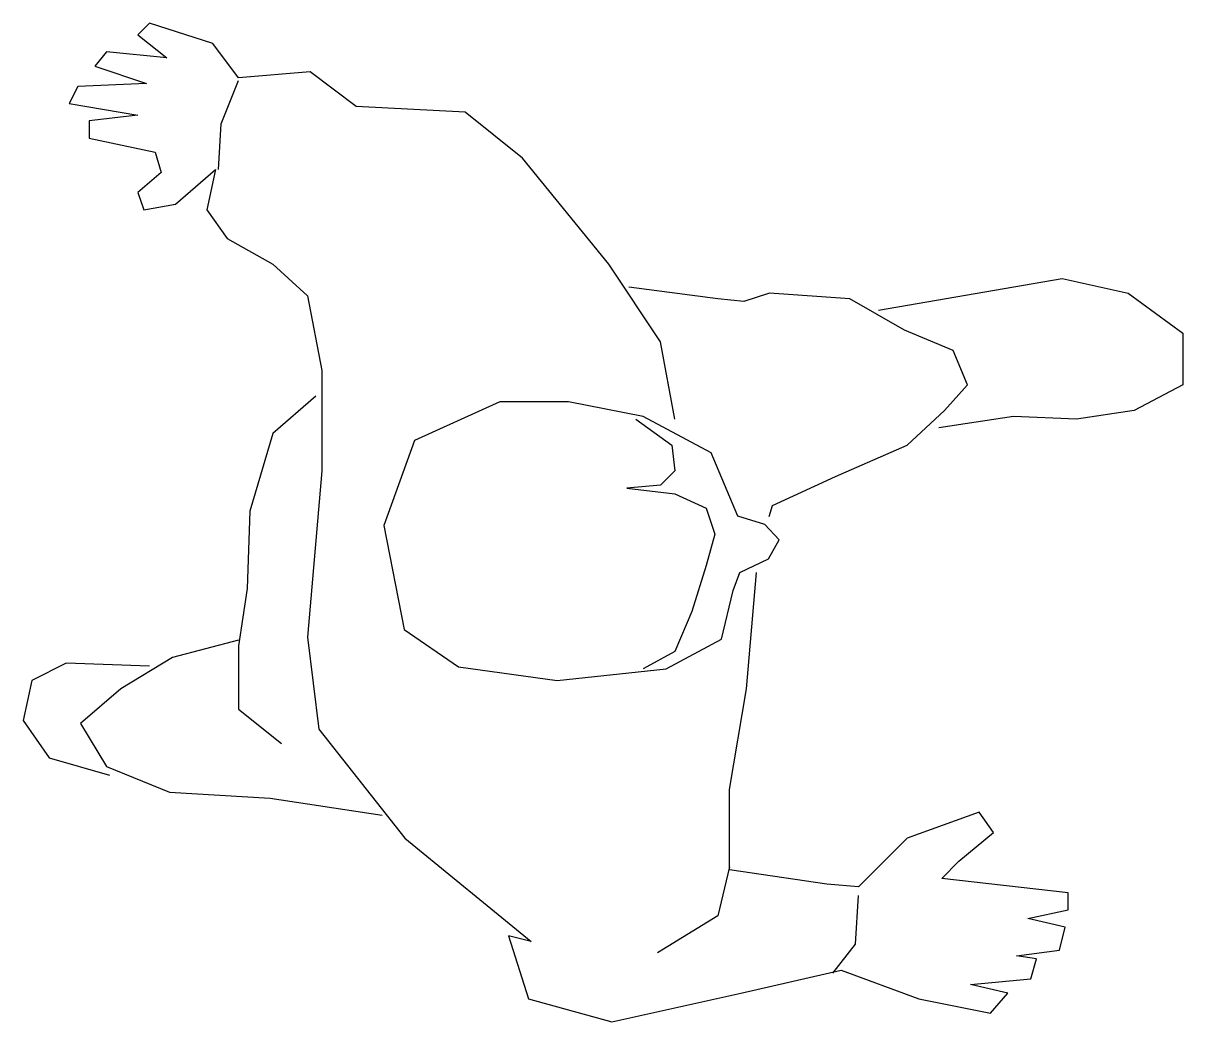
# Model space of a CAD drawing. Extents: x -1510 to -412, y 1982 to 2927.
import ezdxf

# ---------------------------------------------------------------- set-up
doc = ezdxf.new("R2010")
doc.units = 0
doc.header["$MEASUREMENT"] = 0
doc.layers.add('2D', color=7, linetype='CONTINUOUS')
doc.layers.add('INSERT', color=7, linetype='CONTINUOUS')

# ---------------------------------------------------------------- blocks, each defined once
blk = doc.blocks.new('C-2MAN11')
at = {"layer": '2D', "color": 0, "linetype": 'BYBLOCK'}
for p, q in [((-206.7, 524.3), (-217.6, 513.5)), ((-146.9, 505.3), (-206.7, 524.3)), ((-217.6, 513.5), (-190.4, 491.7)), ((-122.5, 472.7), (-146.9, 505.3)), ((-247.4, 497.2), (-258.3, 483.6)), ((-190.4, 491.7), (-247.4, 497.2)), ((-258.3, 483.6), (-209.4, 467.3)), ((-54.5, 478.2), (-122.5, 472.7)), ((-11.1, 445.6), (-54.5, 478.2)), ((-274.6, 464.6), (-282.8, 448.3)), ((-209.4, 467.3), (-274.6, 464.6)), ((-138.8, 429.3), (-122.5, 470)), ((-282.8, 448.3), (-217.6, 437.4)), ((92.2, 440.2), (-11.1, 445.6)), ((146.5, 396.7), (92.2, 440.2)), ((-217.6, 437.4), (-263.7, 432)), ((-263.7, 432), (-263.7, 415.7)), ((-141.5, 385.9), (-138.8, 429.3)), ((-263.7, 415.7), (-201.3, 402.2)), ((-201.3, 402.2), (-195.8, 383.2)), ((228, 296.3), (146.5, 396.7)), ((-182.2, 353.3), (-144.2, 385.9)), ((-144.2, 385.9), (-152.3, 347.9)), ((-195.8, 383.2), (-217.6, 364.2)), ((-217.6, 364.2), (-212.1, 347.9)), ((-212.1, 347.9), (-182.2, 353.3)), ((-152.3, 347.9), (-133.3, 320.7)), ((-133.3, 320.7), (-89.9, 296.3)), ((-89.9, 296.3), (-57.2, 266.4)), ((277, 223), (228, 296.3)), ((331.3, 263.7), (247.1, 274.6)), ((483.5, 252.8), (657.3, 282.7)), ((657.3, 282.7), (719.8, 269.1)), ((-57.2, 266.4), (-43.7, 195.8)), ((355.8, 261), (331.3, 263.7)), ((380.2, 269.1), (355.8, 261)), ((456.3, 263.7), (380.2, 269.1)), ((507.9, 233.8), (456.3, 263.7)), ((719.8, 269.1), (771.5, 231.1)), ((554.1, 214.8), (507.9, 233.8)), ((771.5, 231.1), (771.5, 182.3)), ((290.5, 149.7), (277, 223)), ((567.7, 182.3), (554.1, 214.8)), ((-43.7, 195.8), (-43.7, 100.8)), ((545.9, 157.8), (567.7, 182.3)), ((771.5, 182.3), (725.3, 157.8)), ((-49.1, 171.4), (-89.9, 136.1)), ((124.8, 166), (44.1, 129.6)), ((190, 166), (124.8, 166)), ((260.7, 152.4), (190, 166)), ((510.6, 125.3), (545.9, 157.8)), ((725.3, 157.8), (670.9, 149.7)), ((253.7, 149.9), (287.8, 125.3)), ((324.9, 118), (260.7, 152.4)), ((611.2, 152.4), (540.5, 141.5)), ((670.9, 149.7), (611.2, 152.4)), ((-89.9, 136.1), (-111.6, 62.8)), ((44.1, 129.6), (15, 49.1)), ((287.8, 125.3), (290.5, 100.8)), ((442.7, 95.4), (510.6, 125.3)), ((350.3, 58.1), (324.9, 118)), ((-43.7, 100.8), (-57.2, -56.6)), ((290.5, 100.8), (277, 87.2)), ((382.9, 68.2), (442.7, 95.4)), ((277, 87.2), (245.3, 84.6)), ((245.3, 84.6), (290.5, 79.1)), ((290.5, 79.1), (320.4, 65.5)), ((380, 57.7), (382.9, 68.2)), ((-111.6, 62.8), (-114.3, -10.5)), ((320.4, 65.5), (328.6, 41.1)), ((375.7, 50.1), (350.3, 58.1)), ((15, 49.1), (34.3, -49.3)), ((389.4, 35.7), (375.7, 50.1)), ((328.6, 41.1), (320.4, 11.2)), ((379.3, 17.5), (389.4, 35.7)), ((320.4, 11.2), (306.8, -32.2)), ((352, 4.8), (379.3, 17.5)), ((345.7, -12.3), (352, 4.8)), ((358.5, -105.5), (368, 4.6)), ((-114.3, -10.5), (-122.5, -64.8)), ((334.9, -58.5), (345.7, -12.3)), ((306.8, -32.2), (290.5, -70.2)), ((34.3, -49.3), (85.9, -84.6)), ((-122.5, -59.4), (-184.9, -75.6)), ((-122.5, -64.8), (-122.5, -124.5)), ((-57.2, -56.6), (-46.4, -143.5)), ((282.4, -86.5), (334.9, -58.5)), ((-184.9, -75.6), (-233.9, -105.5)), ((290.5, -70.2), (260.7, -86.5)), ((-285.5, -81.1), (-318.1, -97.4)), ((-206.7, -83.8), (-285.5, -81.1)), ((85.9, -84.6), (179.1, -97.4)), ((179.1, -97.4), (282.4, -86.5)), ((-318.1, -97.4), (-326.2, -135.4)), ((-233.9, -105.5), (-271.9, -138.1)), ((342.2, -200.5), (358.5, -105.5)), ((-122.5, -124.5), (-81.7, -157.1)), ((-326.2, -135.4), (-301.8, -170.7)), ((-271.9, -138.1), (-247.4, -178.8)), ((-46.4, -143.5), (35.1, -246.7)), ((-301.8, -170.7), (-244.7, -186.9)), ((-247.4, -178.8), (-187.7, -203.2)), ((-187.7, -203.2), (-92.6, -208.7)), ((342.2, -276.5), (342.2, -200.5)), ((-92.6, -208.7), (13.4, -225)), ((578.6, -222.2), (510.6, -246.7)), ((592.1, -241.2), (578.6, -222.2)), ((559.5, -268.4), (592.1, -241.2)), ((35.1, -246.7), (154.7, -344.4)), ((510.6, -246.7), (464.4, -292.8)), ((342.2, -273.8), (331.3, -320)), ((543.2, -284.7), (559.5, -268.4)), ((434.5, -290.1), (342.2, -276.5)), ((662.8, -298.3), (543.2, -284.7)), ((464.4, -292.8), (434.5, -290.1)), ((461.7, -347.1), (464.4, -301)), ((662.8, -314.5), (662.8, -298.3)), ((624.7, -322.7), (662.8, -314.5)), ((331.3, -320), (274.2, -355.3)), ((660.1, -330.8), (624.7, -322.7)), ((133, -339), (152, -398.7)), ((154.7, -344.4), (133, -339)), ((654.6, -352.5), (660.1, -330.8)), ((440, -374.3), (461.7, -347.1)), ((613.9, -358), (654.6, -352.5)), ((632.9, -360.7), (613.9, -358)), ((627.5, -379.7), (632.9, -360.7)), ((353, -393.3), (448.1, -371.6)), ((448.1, -371.6), (521.5, -398.7)), ((570.4, -385.1), (627.5, -379.7)), ((230.8, -420.4), (353, -393.3)), ((605.7, -393.3), (570.4, -385.1)), ((589.4, -412.3), (605.7, -393.3)), ((152, -398.7), (230.8, -420.4)), ((521.5, -398.7), (589.4, -412.3))]:
    blk.add_line(p, q, dxfattribs=at)

msp = doc.modelspace()

# ---------------------------------------------------------------- block references
at = {"layer": 'INSERT'}
msp.add_blockref('C-2MAN11', (-1183.7, 2402.2), dxfattribs=at)

doc.saveas('drawing.dxf')
